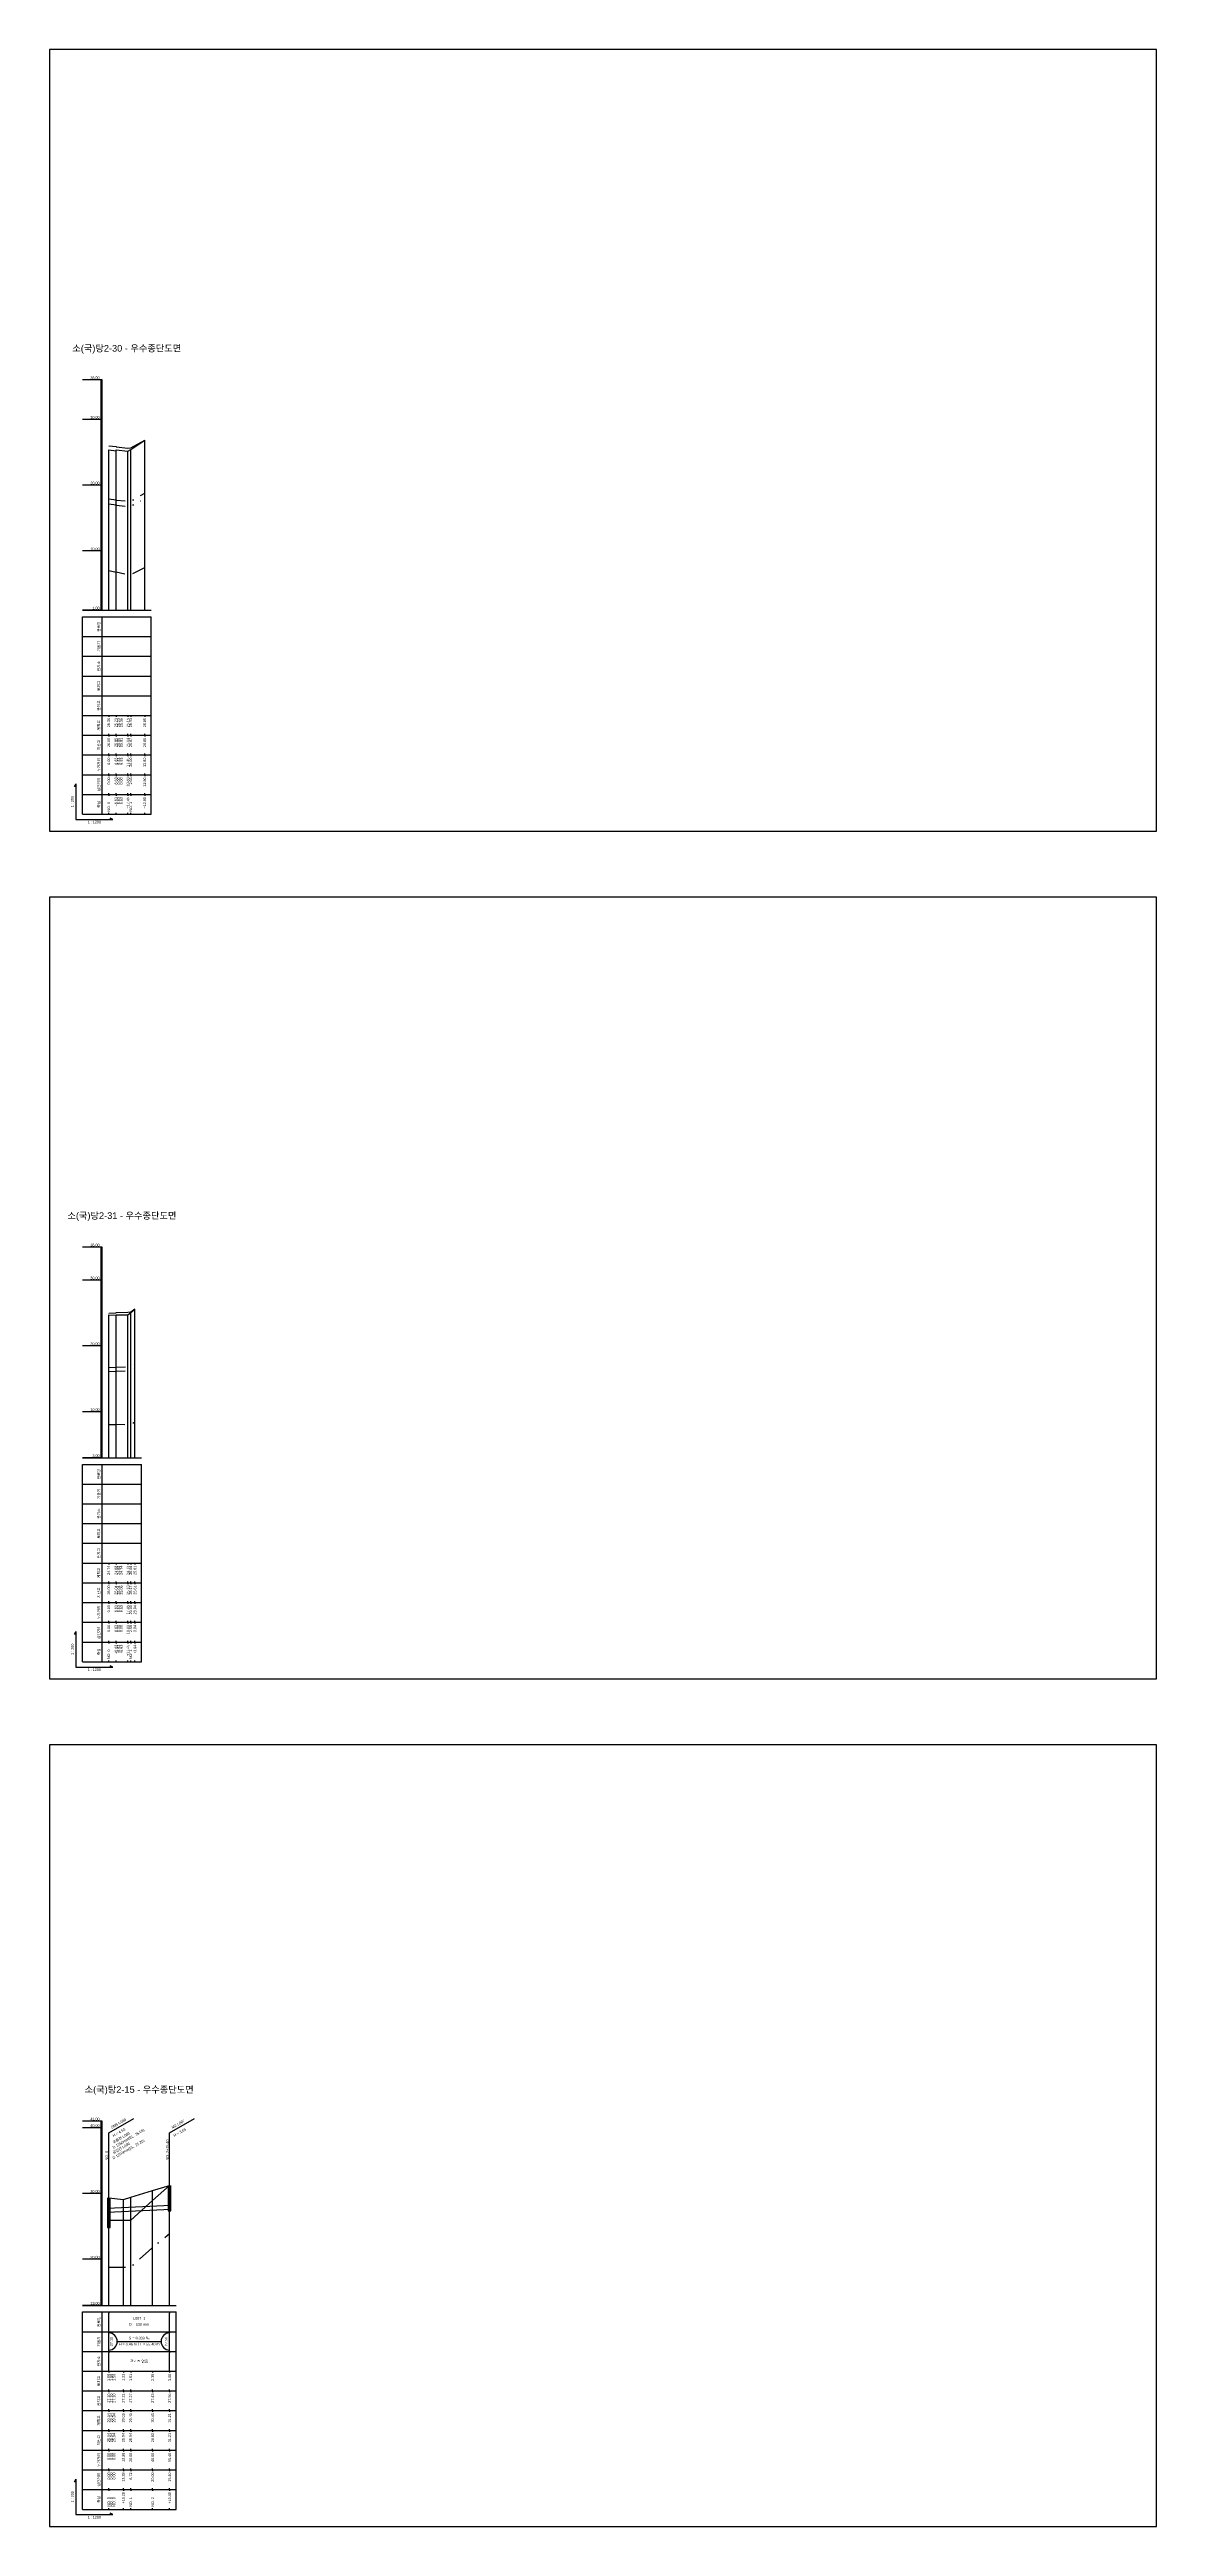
# Model space of a CAD drawing. Header units: millimetres. Extents: x -105495 to 3444, y -108190 to 2013.
# Drawn here: x 20 to 861, y -51520 to -49638 of the extents above; entities that cross this region are included whole.
import ezdxf
from ezdxf.enums import TextEntityAlignment as Align

# ---------------------------------------------------------------- set-up
doc = ezdxf.new("R2010")
doc.units = ezdxf.units.MM
for name, pattern in [('BORDER', [44.45, 12.7, -6.35, 12.7, -6.35, 0, -6.35]), ('DASHDOT', [25.4, 12.7, -6.35, 0, -6.35]), ('DIVIDE', [31.75, 12.7, -6.35, 0, -6.35, 0, -6.35])]:
    doc.linetypes.add(name, pattern=pattern)
for name, color, linetype in [('KZ_종단_계획선', 1, 'Continuous'), ('KZ_종단_관로', 4, 'Continuous'), ('KZ_종단_깃발', 7, 'Continuous'), ('KZ_종단_노선명', 7, 'Continuous'), ('KZ_종단_도각', 7, 'Continuous'), ('KZ_종단_맨홀', 4, 'Continuous'), ('KZ_종단_수직선', 7, 'Continuous'), ('KZ_종단_암선1', 56, 'DASHDOT'), ('KZ_종단_암선2', 4, 'DIVIDE'), ('KZ_종단_암선3', 6, 'BORDER'), ('KZ_종단_원형관', 4, 'Continuous'), ('KZ_종단_지반선', 3, 'Continuous'), ('KZ_종단_테이블문자', 7, 'Continuous'), ('KZ_종단_테이블선', 7, 'Continuous'), ('KZ_종단_폴대', 7, 'Continuous')]:
    doc.layers.add(name, color=color, linetype=linetype)
doc.styles.get("Standard").update_dxf_attribs({"font": 'arial.ttf'})

msp = doc.modelspace()

# ---------------------------------------------------------------- linework, layer by layer
at = {"layer": 'KZ_종단_계획선'}
for points in [[(65, -49942.2), (70.5, -49942.8), (70.5, -49942.8), (70.5, -49942.2), (79.5, -49943.2), (81.7, -49941.8), (92.3, -49934.7)], [(65, -50599.3), (70.5, -50599.6), (70.5, -50599.6), (70.5, -50599.3), (79.5, -50599.3), (81.7, -50597.6), (84.9, -50595)], [(65, -51270.3), (65, -51270.3), (65, -51270.3), (76.1, -51271.6), (81.7, -51269.9), (98.3, -51264.8), (111.2, -51260.9)]]:
    msp.add_lwpolyline(points, dxfattribs=at)
at = {"layer": 'KZ_종단_관로'}
for p, q in [((112.2, -51276.2), (64, -51278.5)), ((112.2, -51279.2), (64, -51281.5))]:
    msp.add_line(p, q, dxfattribs=at)
at = {"layer": 'KZ_종단_깃발'}
for p, q in [((65, -51220.9), (84.1, -51209.9)), ((65, -51352), (65, -51220.9)), ((111.2, -51220.9), (130.2, -51209.9)), ((111.2, -51352), (111.2, -51220.9))]:
    msp.add_line(p, q, dxfattribs=at)
at = {"layer": 'KZ_종단_도각'}
for points in [[(20, -50232), (861, -50232), (861, -49638), (20, -49638)], [(20, -50876), (861, -50876), (861, -50282), (20, -50282)], [(20, -51520), (861, -51520), (861, -50926), (20, -50926)]]:
    msp.add_lwpolyline(points, close=True, dxfattribs=at)
at = {"layer": 'KZ_종단_맨홀'}
for points in [[(110.2, -51260.9), (110.2, -51280.2), (112.2, -51280.2), (112.2, -51260.9)], [(64, -51270.3), (64, -51292.9), (66, -51292.9), (66, -51270.3)]]:
    msp.add_lwpolyline(points, dxfattribs=at)
at = {"layer": 'KZ_종단_수직선'}
for p, q in [((65, -50064), (65, -49942.2)), ((70.5, -50064), (70.5, -49942.2)), ((70.5, -50064), (70.5, -49942.8)), ((70.5, -50064), (70.5, -49942.8)), ((79.5, -50064), (79.5, -49943.2)), ((81.7, -50064), (81.7, -49941.8)), ((92.3, -50064), (92.3, -49934.7)), ((65, -50708), (65, -50599.3)), ((70.5, -50708), (70.5, -50599.3)), ((70.5, -50708), (70.5, -50599.6)), ((70.5, -50708), (70.5, -50599.6)), ((79.5, -50708), (79.5, -50599.3)), ((81.7, -50708), (81.7, -50597.6)), ((84.9, -50708), (84.9, -50595)), ((98.3, -51352), (98.3, -51264.8)), ((111.2, -51352), (111.2, -51260.9)), ((65, -51352), (65, -51270.3)), ((65, -51352), (65, -51270.3)), ((65, -51352), (65, -51270.3)), ((65, -51352), (65, -51270.3)), ((65, -51352), (65, -51270.3)), ((76.1, -51352), (76.1, -51271.6)), ((81.7, -51352), (81.7, -51269.9))]:
    msp.add_line(p, q, dxfattribs=at)
at = {"layer": 'KZ_종단_암선1', "flags": 128}
for points in [[(65, -49979.4), (70.5, -49980.1), (70.5, -49980.1), (70.5, -49980.3), (79.5, -49981.2), (81.7, -49981.1), (92.3, -49975.2)], [(65, -50639.4), (70.5, -50639.2), (70.5, -50639.2), (70.5, -50639.1), (79.5, -50638.9), (81.7, -50638.6), (84.9, -50636.5)], [(65, -51323), (65, -51323), (65, -51323), (76.1, -51322.9), (81.7, -51322.9), (98.3, -51308), (111.2, -51297.4)]]:
    msp.add_lwpolyline(points, dxfattribs=at)
at = {"layer": 'KZ_종단_암선2', "flags": 128}
for points in [[(65, -49983.2), (70.5, -49984), (70.5, -49984), (70.5, -49984.1), (79.5, -49985.1), (81.7, -49985), (92.3, -49979.1)], [(65, -50642.4), (70.5, -50642.3), (70.5, -50642.3), (70.5, -50642.1), (79.5, -50641.9), (81.7, -50641.7), (84.9, -50639.6)]]:
    msp.add_lwpolyline(points, dxfattribs=at)
at = {"layer": 'KZ_종단_암선3', "flags": 128}
for points in [[(65, -50033.9), (70.5, -50035.1), (70.5, -50035.1), (70.5, -50034.9), (79.5, -50036.8), (81.7, -50036.8), (92.3, -50031.6)], [(65, -50682.7), (70.5, -50682.8), (70.5, -50682.8), (70.5, -50682.4), (79.5, -50682.8), (81.7, -50682.7), (84.9, -50680.7)]]:
    msp.add_lwpolyline(points, dxfattribs=at)
at = {"layer": 'KZ_종단_원형관'}
for p, q in [((64.7, -51284.5), (64.8, -51284.3)), ((64.7, -51284.6), (64.8, -51284.4)), ((64.8, -51284.3), (64.9, -51284.1)), ((64.8, -51284.4), (64.9, -51284.2)), ((64.9, -51284.1), (65, -51284)), ((64.9, -51284.2), (65, -51284.1)), ((65, -51284), (65.1, -51284.1)), ((65, -51284.1), (65.1, -51284.2)), ((65.1, -51284.1), (65.2, -51284.3)), ((65.1, -51284.2), (65.2, -51284.4)), ((65.2, -51284.3), (65.3, -51284.5)), ((65.2, -51284.4), (65.3, -51284.6)), ((64.4, -51286.6), (64.5, -51286)), ((64.4, -51286.9), (64.5, -51286.3)), ((64.4, -51287.3), (64.4, -51286.6)), ((64.4, -51287.5), (64.4, -51286.9)), ((64.4, -51287.9), (64.4, -51287.3)), ((64.4, -51288.1), (64.4, -51287.5)), ((64.4, -51288.6), (64.4, -51287.9)), ((64.5, -51288.7), (64.4, -51288.1)), ((64.4, -51289.2), (64.4, -51288.6)), ((64.5, -51289.8), (64.4, -51289.2)), ((64.5, -51285.5), (64.6, -51285)), ((64.5, -51285.8), (64.6, -51285.3)), ((64.5, -51286), (64.5, -51285.5)), ((64.5, -51286.3), (64.5, -51285.8)), ((64.5, -51289.3), (64.5, -51288.7)), ((64.6, -51289.8), (64.5, -51289.3)), ((64.5, -51290.4), (64.5, -51289.8)), ((64.6, -51290.9), (64.5, -51290.4)), ((64.6, -51284.9), (64.7, -51284.5)), ((64.6, -51285), (64.7, -51284.6)), ((64.6, -51285.3), (64.6, -51284.9)), ((64.6, -51290.2), (64.6, -51289.8)), ((64.7, -51290.5), (64.6, -51290.2)), ((64.7, -51291.2), (64.6, -51290.9)), ((64.8, -51290.8), (64.7, -51290.5)), ((64.8, -51291.5), (64.7, -51291.2)), ((64.9, -51290.9), (64.8, -51290.8)), ((64.9, -51291.7), (64.8, -51291.5)), ((65, -51291), (64.9, -51290.9)), ((65, -51291.7), (64.9, -51291.7)), ((65.1, -51290.9), (65, -51291)), ((65.1, -51291.7), (65, -51291.7)), ((65.2, -51290.8), (65.1, -51290.9)), ((65.2, -51291.5), (65.1, -51291.7)), ((65.3, -51290.5), (65.2, -51290.8)), ((65.3, -51291.2), (65.2, -51291.5)), ((65.3, -51284.5), (65.4, -51284.9)), ((65.3, -51284.6), (65.4, -51285)), ((65.4, -51290.2), (65.3, -51290.5)), ((65.4, -51290.9), (65.3, -51291.2)), ((65.4, -51284.9), (65.4, -51285.3)), ((65.4, -51285), (65.5, -51285.5)), ((65.4, -51285.3), (65.5, -51285.8)), ((65.5, -51289.3), (65.4, -51289.8)), ((65.4, -51289.8), (65.4, -51290.2)), ((65.5, -51290.4), (65.4, -51290.9)), ((65.5, -51285.5), (65.5, -51286)), ((65.5, -51285.8), (65.5, -51286.3)), ((65.5, -51286), (65.6, -51286.6)), ((65.5, -51286.3), (65.6, -51286.9)), ((65.6, -51288.1), (65.5, -51288.7)), ((65.5, -51288.7), (65.5, -51289.3)), ((65.6, -51289.2), (65.5, -51289.8)), ((65.5, -51289.8), (65.5, -51290.4)), ((65.6, -51286.6), (65.6, -51287.3)), ((65.6, -51286.9), (65.6, -51287.5)), ((65.6, -51287.3), (65.6, -51287.9)), ((65.6, -51287.5), (65.6, -51288.1)), ((65.6, -51287.9), (65.6, -51288.6)), ((65.6, -51288.6), (65.6, -51289.2))]:
    msp.add_line(p, q, dxfattribs=at)
at = {"layer": 'KZ_종단_지반선', "flags": 128}
for points in [[(65, -49939), (70.5, -49939.7), (70.5, -49939.7), (70.5, -49939.9), (79.5, -49940.8), (81.7, -49940.7), (92.3, -49934.7)], [(65, -50598), (70.5, -50597.8), (70.5, -50597.8), (70.5, -50597.7), (79.5, -50597.4), (81.7, -50597.1), (84.9, -50594.9)], [(65, -51287.3), (65, -51287.3), (65, -51287.3), (76.1, -51287.3), (81.7, -51287.3), (98.3, -51272.4), (111.2, -51261)]]:
    msp.add_lwpolyline(points, dxfattribs=at)
at = {"layer": 'KZ_종단_테이블문자'}
for p, q in [((65, -51357), (65, -51358)), ((65, -51371), (65, -51358)), ((111.2, -51357), (111.2, -51358)), ((111.2, -51371), (111.2, -51358)), ((65, -51372), (65, -51371)), ((65, -51372), (65, -51373)), ((65, -51386), (65, -51373)), ((111.2, -51372), (111.2, -51371)), ((111.2, -51372), (111.2, -51373)), ((111.2, -51386), (111.2, -51373)), ((65, -51387), (65, -51386)), ((65, -51387), (65, -51388)), ((65, -51401), (65, -51388)), ((71.4, -51379.5), (104.7, -51379.5)), ((111.2, -51387), (111.2, -51386)), ((111.2, -51387), (111.2, -51388)), ((111.2, -51401), (111.2, -51388)), ((65, -51402), (65, -51401)), ((111.2, -51402), (111.2, -51401))]:
    msp.add_line(p, q, dxfattribs=at)
for centre, start, end in [((65, -51379.5), 270, 90), ((111.2, -51379.5), 90, 270)]:
    msp.add_arc(centre, 6.5, start, end, dxfattribs=at)
at = {"layer": 'KZ_종단_테이블선'}
for p, q in [((45, -50064), (97.3, -50064)), ((45, -50084), (45, -50069)), ((45, -50069), (97.3, -50069)), ((60, -50084), (60, -50069)), ((97.3, -50084), (97.3, -50069)), ((45, -50099), (45, -50084)), ((45, -50084), (97.3, -50084)), ((60, -50099), (60, -50084)), ((97.3, -50099), (97.3, -50084)), ((45, -50114), (45, -50099)), ((45, -50099), (97.3, -50099)), ((45, -50129), (45, -50114)), ((45, -50114), (97.3, -50114)), ((60, -50114), (60, -50099)), ((60, -50129), (60, -50114)), ((97.3, -50114), (97.3, -50099)), ((97.3, -50129), (97.3, -50114)), ((45, -50144), (45, -50129)), ((45, -50129), (97.3, -50129)), ((60, -50144), (60, -50129)), ((97.3, -50144), (97.3, -50129)), ((45, -50159), (45, -50144)), ((45, -50144), (97.3, -50144)), ((60, -50159), (60, -50144)), ((65, -50144), (65, -50145)), ((70.5, -50144), (70.5, -50145)), ((70.5, -50144), (70.5, -50145)), ((70.5, -50144), (70.5, -50145)), ((79.5, -50144), (79.5, -50145)), ((81.7, -50144), (81.7, -50145)), ((92.3, -50144), (92.3, -50145)), ((97.3, -50159), (97.3, -50144)), ((45, -50174), (45, -50159)), ((45, -50159), (97.3, -50159)), ((45, -50189), (45, -50174)), ((45, -50174), (97.3, -50174)), ((60, -50174), (60, -50159)), ((60, -50189), (60, -50174)), ((65, -50159), (65, -50158)), ((65, -50159), (65, -50160)), ((65, -50174), (65, -50173)), ((65, -50174), (65, -50175)), ((70.5, -50159), (70.5, -50158)), ((70.5, -50159), (70.5, -50158)), ((70.5, -50159), (70.5, -50158)), ((70.5, -50159), (70.5, -50160)), ((70.5, -50159), (70.5, -50160)), ((70.5, -50159), (70.5, -50160)), ((70.5, -50174), (70.5, -50173)), ((70.5, -50174), (70.5, -50173)), ((70.5, -50174), (70.5, -50173)), ((70.5, -50174), (70.5, -50175)), ((70.5, -50174), (70.5, -50175)), ((70.5, -50174), (70.5, -50175)), ((79.5, -50159), (79.5, -50158)), ((79.5, -50159), (79.5, -50160)), ((79.5, -50174), (79.5, -50173)), ((79.5, -50174), (79.5, -50175)), ((81.7, -50159), (81.7, -50158)), ((81.7, -50159), (81.7, -50160)), ((81.7, -50174), (81.7, -50173)), ((81.7, -50174), (81.7, -50175)), ((92.3, -50159), (92.3, -50158)), ((92.3, -50159), (92.3, -50160)), ((92.3, -50174), (92.3, -50173)), ((92.3, -50174), (92.3, -50175)), ((97.3, -50174), (97.3, -50159)), ((97.3, -50189), (97.3, -50174)), ((45, -50204), (45, -50189)), ((45, -50189), (97.3, -50189)), ((60, -50204), (60, -50189)), ((65, -50189), (65, -50188)), ((65, -50189), (65, -50190)), ((70.5, -50189), (70.5, -50188)), ((70.5, -50189), (70.5, -50188)), ((70.5, -50189), (70.5, -50188)), ((70.5, -50189), (70.5, -50190)), ((70.5, -50189), (70.5, -50190)), ((70.5, -50189), (70.5, -50190)), ((79.5, -50189), (79.5, -50188)), ((79.5, -50189), (79.5, -50190)), ((81.7, -50189), (81.7, -50188)), ((81.7, -50189), (81.7, -50190)), ((92.3, -50189), (92.3, -50188)), ((92.3, -50189), (92.3, -50190)), ((97.3, -50204), (97.3, -50189)), ((45, -50219), (45, -50204)), ((45, -50204), (97.3, -50204)), ((60, -50219), (60, -50204)), ((65, -50204), (65, -50203)), ((65, -50204), (65, -50205)), ((70.5, -50204), (70.5, -50203)), ((70.5, -50204), (70.5, -50203)), ((70.5, -50204), (70.5, -50203)), ((70.5, -50204), (70.5, -50205)), ((70.5, -50204), (70.5, -50205)), ((70.5, -50204), (70.5, -50205)), ((79.5, -50204), (79.5, -50203)), ((79.5, -50204), (79.5, -50205)), ((81.7, -50204), (81.7, -50203)), ((81.7, -50204), (81.7, -50205)), ((92.3, -50204), (92.3, -50203)), ((92.3, -50204), (92.3, -50205)), ((97.3, -50219), (97.3, -50204)), ((45, -50219), (97.3, -50219)), ((65, -50219), (65, -50218)), ((70.5, -50219), (70.5, -50218)), ((70.5, -50219), (70.5, -50218)), ((70.5, -50219), (70.5, -50218)), ((79.5, -50219), (79.5, -50218)), ((81.7, -50219), (81.7, -50218)), ((92.3, -50219), (92.3, -50218)), ((45, -50708), (89.9, -50708)), ((45, -50728), (45, -50713)), ((45, -50713), (89.9, -50713)), ((60, -50728), (60, -50713)), ((89.9, -50728), (89.9, -50713)), ((45, -50743), (45, -50728)), ((45, -50728), (89.9, -50728)), ((60, -50743), (60, -50728)), ((89.9, -50743), (89.9, -50728)), ((45, -50758), (45, -50743)), ((45, -50743), (89.9, -50743)), ((60, -50758), (60, -50743)), ((89.9, -50758), (89.9, -50743)), ((45, -50773), (45, -50758)), ((45, -50758), (89.9, -50758)), ((45, -50788), (45, -50773)), ((45, -50773), (89.9, -50773)), ((60, -50773), (60, -50758)), ((60, -50788), (60, -50773)), ((89.9, -50773), (89.9, -50758)), ((89.9, -50788), (89.9, -50773)), ((45, -50803), (45, -50788)), ((45, -50788), (89.9, -50788)), ((60, -50803), (60, -50788)), ((65, -50788), (65, -50789)), ((70.5, -50788), (70.5, -50789)), ((70.5, -50788), (70.5, -50789)), ((70.5, -50788), (70.5, -50789)), ((79.5, -50788), (79.5, -50789)), ((81.7, -50788), (81.7, -50789)), ((84.9, -50788), (84.9, -50789)), ((89.9, -50803), (89.9, -50788)), ((45, -50818), (45, -50803)), ((45, -50803), (89.9, -50803)), ((60, -50818), (60, -50803)), ((65, -50803), (65, -50802)), ((65, -50803), (65, -50804)), ((70.5, -50803), (70.5, -50802)), ((70.5, -50803), (70.5, -50802)), ((70.5, -50803), (70.5, -50802)), ((70.5, -50803), (70.5, -50804)), ((70.5, -50803), (70.5, -50804)), ((70.5, -50803), (70.5, -50804)), ((79.5, -50803), (79.5, -50802)), ((79.5, -50803), (79.5, -50804)), ((81.7, -50803), (81.7, -50802)), ((81.7, -50803), (81.7, -50804)), ((84.9, -50803), (84.9, -50802)), ((84.9, -50803), (84.9, -50804)), ((89.9, -50818), (89.9, -50803)), ((45, -50833), (45, -50818)), ((45, -50818), (89.9, -50818)), ((60, -50833), (60, -50818)), ((65, -50818), (65, -50817)), ((65, -50818), (65, -50819)), ((65, -50833), (65, -50832)), ((70.5, -50818), (70.5, -50817)), ((70.5, -50818), (70.5, -50817)), ((70.5, -50818), (70.5, -50817)), ((70.5, -50818), (70.5, -50819)), ((70.5, -50818), (70.5, -50819)), ((70.5, -50818), (70.5, -50819)), ((70.5, -50833), (70.5, -50832)), ((70.5, -50833), (70.5, -50832)), ((70.5, -50833), (70.5, -50832)), ((79.5, -50818), (79.5, -50817)), ((79.5, -50818), (79.5, -50819)), ((79.5, -50833), (79.5, -50832)), ((81.7, -50818), (81.7, -50817)), ((81.7, -50818), (81.7, -50819)), ((81.7, -50833), (81.7, -50832)), ((84.9, -50818), (84.9, -50817)), ((84.9, -50818), (84.9, -50819)), ((84.9, -50833), (84.9, -50832)), ((89.9, -50833), (89.9, -50818)), ((45, -50848), (45, -50833)), ((45, -50833), (89.9, -50833)), ((45, -50863), (45, -50848)), ((45, -50848), (89.9, -50848)), ((60, -50848), (60, -50833)), ((60, -50863), (60, -50848)), ((65, -50833), (65, -50834)), ((65, -50848), (65, -50847)), ((65, -50848), (65, -50849)), ((70.5, -50833), (70.5, -50834)), ((70.5, -50833), (70.5, -50834)), ((70.5, -50833), (70.5, -50834)), ((70.5, -50848), (70.5, -50847)), ((70.5, -50848), (70.5, -50847)), ((70.5, -50848), (70.5, -50847)), ((70.5, -50848), (70.5, -50849)), ((70.5, -50848), (70.5, -50849)), ((70.5, -50848), (70.5, -50849)), ((79.5, -50833), (79.5, -50834)), ((79.5, -50848), (79.5, -50847)), ((79.5, -50848), (79.5, -50849)), ((81.7, -50833), (81.7, -50834)), ((81.7, -50848), (81.7, -50847)), ((81.7, -50848), (81.7, -50849)), ((84.9, -50833), (84.9, -50834)), ((84.9, -50848), (84.9, -50847)), ((84.9, -50848), (84.9, -50849)), ((89.9, -50848), (89.9, -50833)), ((89.9, -50863), (89.9, -50848)), ((45, -50863), (89.9, -50863)), ((65, -50863), (65, -50862)), ((70.5, -50863), (70.5, -50862)), ((70.5, -50863), (70.5, -50862)), ((70.5, -50863), (70.5, -50862)), ((79.5, -50863), (79.5, -50862)), ((81.7, -50863), (81.7, -50862)), ((84.9, -50863), (84.9, -50862)), ((45, -51352), (116.2, -51352)), ((45, -51372), (45, -51357)), ((45, -51357), (116.2, -51357)), ((60, -51372), (60, -51357)), ((116.2, -51372), (116.2, -51357)), ((45, -51387), (45, -51372)), ((45, -51372), (116.2, -51372)), ((60, -51387), (60, -51372)), ((116.2, -51387), (116.2, -51372)), ((45, -51402), (45, -51387)), ((45, -51387), (116.2, -51387)), ((60, -51402), (60, -51387)), ((116.2, -51402), (116.2, -51387)), ((45, -51417), (45, -51402)), ((45, -51402), (116.2, -51402)), ((60, -51417), (60, -51402)), ((65, -51402), (65, -51403)), ((65, -51402), (65, -51403)), ((65, -51402), (65, -51403)), ((65, -51417), (65, -51416)), ((65, -51417), (65, -51416)), ((65, -51417), (65, -51416)), ((76.1, -51402), (76.1, -51403)), ((76.1, -51417), (76.1, -51416)), ((81.7, -51402), (81.7, -51403)), ((81.7, -51417), (81.7, -51416)), ((98.3, -51402), (98.3, -51403)), ((98.3, -51417), (98.3, -51416)), ((111.2, -51402), (111.2, -51403)), ((111.2, -51417), (111.2, -51416)), ((116.2, -51417), (116.2, -51402)), ((45, -51432), (45, -51417)), ((45, -51417), (116.2, -51417)), ((45, -51447), (45, -51432)), ((45, -51432), (116.2, -51432)), ((60, -51432), (60, -51417)), ((60, -51447), (60, -51432)), ((65, -51417), (65, -51418)), ((65, -51417), (65, -51418)), ((65, -51417), (65, -51418)), ((65, -51432), (65, -51431)), ((65, -51432), (65, -51431)), ((65, -51432), (65, -51431)), ((65, -51432), (65, -51433)), ((65, -51432), (65, -51433)), ((65, -51432), (65, -51433)), ((76.1, -51417), (76.1, -51418)), ((76.1, -51432), (76.1, -51431)), ((76.1, -51432), (76.1, -51433)), ((81.7, -51417), (81.7, -51418)), ((81.7, -51432), (81.7, -51431)), ((81.7, -51432), (81.7, -51433)), ((98.3, -51417), (98.3, -51418)), ((98.3, -51432), (98.3, -51431)), ((98.3, -51432), (98.3, -51433)), ((111.2, -51417), (111.2, -51418)), ((111.2, -51432), (111.2, -51431)), ((111.2, -51432), (111.2, -51433)), ((116.2, -51432), (116.2, -51417)), ((116.2, -51447), (116.2, -51432)), ((45, -51462), (45, -51447)), ((45, -51447), (116.2, -51447)), ((60, -51462), (60, -51447)), ((65, -51447), (65, -51446)), ((65, -51447), (65, -51446)), ((65, -51447), (65, -51446)), ((65, -51447), (65, -51448)), ((65, -51447), (65, -51448)), ((65, -51447), (65, -51448)), ((76.1, -51447), (76.1, -51446)), ((76.1, -51447), (76.1, -51448)), ((81.7, -51447), (81.7, -51446)), ((81.7, -51447), (81.7, -51448)), ((98.3, -51447), (98.3, -51446)), ((98.3, -51447), (98.3, -51448)), ((111.2, -51447), (111.2, -51446)), ((111.2, -51447), (111.2, -51448)), ((116.2, -51462), (116.2, -51447)), ((45, -51477), (45, -51462)), ((45, -51462), (116.2, -51462)), ((60, -51477), (60, -51462)), ((65, -51462), (65, -51461)), ((65, -51462), (65, -51461)), ((65, -51462), (65, -51461)), ((65, -51462), (65, -51463)), ((65, -51462), (65, -51463)), ((65, -51462), (65, -51463)), ((76.1, -51462), (76.1, -51461)), ((76.1, -51462), (76.1, -51463)), ((81.7, -51462), (81.7, -51461)), ((81.7, -51462), (81.7, -51463)), ((98.3, -51462), (98.3, -51461)), ((98.3, -51462), (98.3, -51463)), ((111.2, -51462), (111.2, -51461)), ((111.2, -51462), (111.2, -51463)), ((116.2, -51477), (116.2, -51462)), ((45, -51492), (45, -51477)), ((45, -51477), (116.2, -51477)), ((60, -51492), (60, -51477)), ((65, -51477), (65, -51476)), ((65, -51477), (65, -51476)), ((65, -51477), (65, -51476)), ((65, -51477), (65, -51478)), ((65, -51477), (65, -51478)), ((65, -51477), (65, -51478)), ((65, -51492), (65, -51491)), ((65, -51492), (65, -51491)), ((65, -51492), (65, -51491)), ((76.1, -51477), (76.1, -51476)), ((76.1, -51477), (76.1, -51478)), ((76.1, -51492), (76.1, -51491)), ((81.7, -51477), (81.7, -51476)), ((81.7, -51477), (81.7, -51478)), ((81.7, -51492), (81.7, -51491)), ((98.3, -51477), (98.3, -51476)), ((98.3, -51477), (98.3, -51478)), ((98.3, -51492), (98.3, -51491)), ((111.2, -51477), (111.2, -51476)), ((111.2, -51477), (111.2, -51478)), ((111.2, -51492), (111.2, -51491)), ((116.2, -51492), (116.2, -51477)), ((45, -51507), (45, -51492)), ((45, -51492), (116.2, -51492)), ((45, -51507), (116.2, -51507)), ((60, -51507), (60, -51492)), ((65, -51492), (65, -51493)), ((65, -51492), (65, -51493)), ((65, -51492), (65, -51493)), ((65, -51507), (65, -51506)), ((65, -51507), (65, -51506)), ((65, -51507), (65, -51506)), ((76.1, -51492), (76.1, -51493)), ((76.1, -51507), (76.1, -51506)), ((81.7, -51492), (81.7, -51493)), ((81.7, -51507), (81.7, -51506)), ((98.3, -51492), (98.3, -51493)), ((98.3, -51507), (98.3, -51506)), ((111.2, -51492), (111.2, -51493)), ((111.2, -51507), (111.2, -51506)), ((116.2, -51507), (116.2, -51492))]:
    msp.add_line(p, q, dxfattribs=at)
for points in [[(40, -50198), (39, -50198), (40, -50196), (40, -50223), (68, -50223), (66, -50222), (66, -50223)], [(40, -50842), (39, -50842), (40, -50840), (40, -50867), (68, -50867), (66, -50866), (66, -50867)], [(40, -51486), (39, -51486), (40, -51484), (40, -51511), (68, -51511), (66, -51510), (66, -51511)]]:
    msp.add_lwpolyline(points, dxfattribs=at)
at = {"layer": 'KZ_종단_폴대'}
for p, q in [((60, -49889), (45, -49889)), ((60, -49919), (45, -49919)), ((60, -49969), (45, -49969)), ((60, -50019), (45, -50019)), ((60, -50064), (45, -50064)), ((60, -50548), (45, -50548)), ((60, -50573), (45, -50573)), ((60, -50623), (45, -50623)), ((60, -50673), (45, -50673)), ((60, -50708), (45, -50708)), ((60, -51212), (45, -51212)), ((60, -51217), (45, -51217)), ((60, -51267), (45, -51267)), ((60, -51317), (45, -51317)), ((60, -51352), (45, -51352))]:
    msp.add_line(p, q, dxfattribs=at)
for points in [[(60, -50064), (60, -49889), (59, -49889), (59, -50064), (60, -50064)], [(60, -50708), (60, -50548), (59, -50548), (59, -50708), (60, -50708)], [(60, -51352), (60, -51212), (59, -51212), (59, -51352), (60, -51352)]]:
    msp.add_lwpolyline(points, dxfattribs=at)
at = {"layer": 'KZ_종단_폴대', "const_width": 1}
for points in [[(59.5, -49909), (59.5, -49899)], [(59.5, -49929), (59.5, -49919)], [(59.5, -49949), (59.5, -49939)], [(59.5, -49969), (59.5, -49959)], [(59.5, -49989), (59.5, -49979)], [(59.5, -50009), (59.5, -49999)], [(59.5, -50029), (59.5, -50019)], [(59.5, -50049), (59.5, -50039)], [(59.5, -50064), (59.5, -50059)], [(59.5, -50553), (59.5, -50548)], [(59.5, -50573), (59.5, -50563)], [(59.5, -50593), (59.5, -50583)], [(59.5, -50613), (59.5, -50603)], [(59.5, -50633), (59.5, -50623)], [(59.5, -50653), (59.5, -50643)], [(59.5, -50673), (59.5, -50663)], [(59.5, -50693), (59.5, -50683)], [(59.5, -50708), (59.5, -50703)], [(59.5, -51217), (59.5, -51212)], [(59.5, -51237), (59.5, -51227)], [(59.5, -51257), (59.5, -51247)], [(59.5, -51277), (59.5, -51267)], [(59.5, -51297), (59.5, -51287)], [(59.5, -51317), (59.5, -51307)], [(59.5, -51337), (59.5, -51327)], [(59.5, -51352), (59.5, -51347)]]:
    msp.add_lwpolyline(points, dxfattribs=at)

# ---------------------------------------------------------------- texts
at = {"layer": 'KZ_종단_깃발'}
for s, rotation, p in [('SM5-L008', 30, (67.6, -51218.4)), ('NO. 2+15.40', 90, (111.2, -51241.9)), ('M2-L007', 30, (113.8, -51218.4)), ('NO. 0', 90, (65, -51241.9))]:
    msp.add_text(s, height=2, rotation=rotation, dxfattribs=at).set_placement(p, align=Align.BOTTOM_LEFT)
for s, p in [('H = 4.53', (67.6, -51222.4)), ('D 1350mm(EL. 25.05)', (67.6, -51231.4)), ('D 1200mm(EL. 25.20)', (67.6, -51239.4)), ('유출관 L008', (67.6, -51227.4)), ('H = 3.85', (113.8, -51222.4)), ('유입관 L006', (67.6, -51235.4))]:
    msp.add_text(s, height=2, rotation=30, dxfattribs=at).set_placement(p, align=Align.TOP_LEFT)
at = {"layer": 'KZ_종단_노선명'}
for s, p in [('소(국)탕2-30 - 우수종단도면', (78.7, -49869)), ('소(국)탕2-31 - 우수종단도면', (75, -50528)), ('소(국)탕2-15 - 우수종단도면', (88.1, -51192))]:
    msp.add_text(s, height=5, dxfattribs=at).set_placement(p, align=Align.BOTTOM_CENTER)
at = {"layer": 'KZ_종단_테이블문자'}
for s, p in [('25.36', (65, -50146)), ('25.23', (70.5, -50146)), ('25.23', (72.5, -50146)), ('25.36', (74.5, -50146)), ('25.15', (79.5, -50146)), ('25.43', (81.7, -50146)), ('26.85', (92.3, -50146)), ('26.00', (65, -50161)), ('25.85', (70.5, -50161)), ('25.85', (72.5, -50161)), ('25.81', (74.5, -50161)), ('25.64', (79.5, -50161)), ('25.67', (81.7, -50161)), ('26.85', (92.3, -50161)), ('0.00', (65, -50176)), ('0.00', (65, -50191)), ('6.63', (70.5, -50176)), ('6.63', (70.5, -50191)), ('6.63', (72.5, -50176)), ('0.00', (72.5, -50191)), ('6.63', (74.5, -50176)), ('0.00', (74.5, -50191)), ('17.45', (79.5, -50176)), ('10.83', (79.5, -50191)), ('20.00', (81.7, -50176)), ('2.55', (81.7, -50191)), ('32.80', (92.3, -50176)), ('12.80', (92.3, -50191)), ('+6.63', (70.5, -50206)), ('+6.63', (72.5, -50206)), ('+6.63', (74.5, -50206)), ('+17.45', (79.5, -50206)), ('+12.80', (92.3, -50206)), ('24.74', (65, -50790)), ('24.68', (70.5, -50790)), ('24.68', (72.5, -50790)), ('24.74', (74.5, -50790)), ('24.73', (79.5, -50790)), ('25.08', (81.7, -50790)), ('25.61', (84.9, -50790)), ('25.00', (65, -50805)), ('25.04', (70.5, -50805)), ('25.04', (72.5, -50805)), ('25.06', (74.5, -50805)), ('25.13', (79.5, -50805)), ('25.17', (81.7, -50805)), ('25.61', (84.9, -50805)), ('0.00', (65, -50820)), ('6.63', (70.5, -50820)), ('6.63', (72.5, -50820)), ('6.63', (74.5, -50820)), ('17.45', (79.5, -50820)), ('20.00', (81.7, -50820)), ('23.94', (84.9, -50820)), ('0.00', (65, -50835)), ('6.63', (70.5, -50835)), ('+6.63', (70.5, -50850)), ('0.00', (72.5, -50835)), ('+6.63', (72.5, -50850)), ('0.00', (74.5, -50835)), ('+6.63', (74.5, -50850)), ('10.83', (79.5, -50835)), ('+17.45', (79.5, -50850)), ('2.55', (81.7, -50835)), ('3.94', (84.9, -50835)), ('+3.94', (84.9, -50850)), ('1.59', (65, -51404)), ('1.59', (67, -51404)), ('1.59', (69, -51404)), ('1.23', (76.1, -51404)), ('1.51', (81.7, -51404)), ('2.35', (98.3, -51404)), ('3.00', (111.2, -51404)), ('27.10', (65, -51419)), ('29.34', (65, -51434)), ('27.10', (67, -51419)), ('29.34', (67, -51434)), ('27.10', (69, -51419)), ('29.34', (69, -51434)), ('27.21', (76.1, -51419)), ('29.09', (76.1, -51434)), ('27.27', (81.7, -51419)), ('29.43', (81.7, -51434)), ('27.43', (98.3, -51419)), ('30.43', (98.3, -51434)), ('27.56', (111.2, -51419)), ('31.21', (111.2, -51434)), ('25.94', (65, -51449)), ('25.94', (67, -51449)), ('25.94', (69, -51449)), ('25.94', (76.1, -51449)), ('25.94', (81.7, -51449)), ('28.93', (98.3, -51449)), ('31.21', (111.2, -51449)), ('0.00', (65, -51464)), ('0.00', (67, -51464)), ('0.00', (69, -51464)), ('13.28', (76.1, -51464)), ('20.00', (81.7, -51464)), ('40.00', (98.3, -51464)), ('55.40', (111.2, -51464)), ('0.00', (65, -51479)), ('0.00', (67, -51479)), ('0.00', (69, -51479)), ('13.28', (76.1, -51479)), ('6.72', (81.7, -51479)), ('20.00', (98.3, -51479)), ('15.40', (111.2, -51479)), ('+13.28', (76.1, -51494)), ('+15.40', (111.2, -51494))]:
    msp.add_text(s, height=2, rotation=90, dxfattribs=at).set_placement(p, align=Align.MIDDLE_RIGHT)
for s, p in [('NO. 0', (65, -50217)), ('NO. 1', (81.7, -50217)), ('NO. 0', (65, -50861)), ('NO. 1', (81.7, -50861)), ('NO. 0', (65, -51505)), ('NO. 0', (67, -51505)), ('NO. 0', (69, -51505)), ('NO. 1', (81.7, -51505)), ('NO. 2', (98.3, -51505))]:
    msp.add_text(s, height=2, rotation=90, dxfattribs=at).set_placement(p, align=Align.MIDDLE_LEFT)
msp.add_text('27.10', height=2, rotation=90, dxfattribs=at).set_placement((66, -51379.5), align=Align.TOP_CENTER)
for s, p in [('S = 8.303 ‰', (88.1, -51378.5)), ('L007_1', (88.1, -51363.5))]:
    msp.add_text(s, height=2, dxfattribs=at).set_placement(p, align=Align.BOTTOM_CENTER)
for s, p in [('D = 600 mm', (88.1, -51365.5)), ('H = 0.46 m / L = 55.40 m', (88.1, -51380.5))]:
    msp.add_text(s, height=2, dxfattribs=at).set_placement(p, align=Align.TOP_CENTER)
msp.add_text('27.56', height=2, rotation=90, dxfattribs=at).set_placement((110.2, -51379.5), align=Align.BOTTOM_CENTER)
msp.add_text('관기초 없음', height=2, dxfattribs=at).set_placement((88.1, -51394.5), align=Align.MIDDLE_CENTER)
at = {"layer": 'KZ_종단_테이블선'}
for s, p in [('관로명', (59, -50076.5)), ('기울기', (59, -50091.5)), ('관기초', (59, -50106.5)), ('토피고', (59, -50121.5)), ('관저고', (59, -50136.5)), ('계획고', (59, -50151.5)), ('지반고', (59, -50166.5)), ('누가거리', (59, -50181.5)), ('점간거리', (59, -50196.5)), ('1 : 200', (39, -50209.5)), ('측점', (59, -50211.5)), ('관로명', (59, -50720.5)), ('기울기', (59, -50735.5)), ('관기초', (59, -50750.5)), ('토피고', (59, -50765.5)), ('관저고', (59, -50780.5)), ('계획고', (59, -50795.5)), ('지반고', (59, -50810.5)), ('누가거리', (59, -50825.5)), ('1 : 200', (39, -50853.5)), ('점간거리', (59, -50840.5)), ('측점', (59, -50855.5)), ('관로명', (59, -51364.5)), ('기울기', (59, -51379.5)), ('관기초', (59, -51394.5)), ('토피고', (59, -51409.5)), ('관저고', (59, -51424.5)), ('계획고', (59, -51439.5)), ('지반고', (59, -51454.5)), ('누가거리', (59, -51469.5)), ('점간거리', (59, -51484.5)), ('1 : 200', (39, -51497.5)), ('측점', (59, -51499.5))]:
    msp.add_text(s, height=2, rotation=90, dxfattribs=at).set_placement(p, align=Align.BOTTOM_CENTER)
for p in [(54, -50224), (54, -50868), (54, -51512)]:
    msp.add_text('1 : 1200', height=2, dxfattribs=at).set_placement(p, align=Align.TOP_CENTER)
at = {"layer": 'KZ_종단_폴대'}
for s, p in [('36.00', (58, -49889)), ('30.00', (58, -49919)), ('20.00', (58, -49969)), ('10.00', (58, -50019)), ('1.00', (58, -50064)), ('35.00', (58, -50548)), ('30.00', (58, -50573)), ('20.00', (58, -50623)), ('10.00', (58, -50673)), ('3.00', (58, -50708)), ('41.00', (58, -51212)), ('40.00', (58, -51217)), ('30.00', (58, -51267)), ('20.00', (58, -51317)), ('13.00', (58, -51352))]:
    msp.add_text(s, height=2, dxfattribs=at).set_placement(p, align=Align.BOTTOM_RIGHT)

doc.saveas('drawing.dxf')
